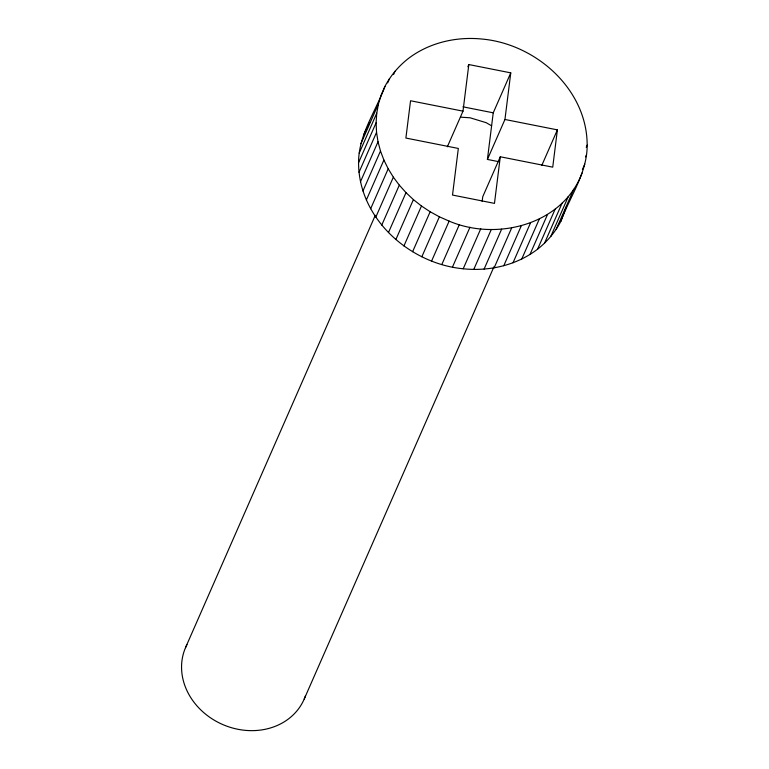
<?xml version="1.0" encoding="UTF-8"?>
<svg xmlns="http://www.w3.org/2000/svg" width="769" height="769" viewBox="0 0 769 769"><rect width="100%" height="100%" fill="white"/><g stroke="black" fill="none" stroke-linecap="round" stroke-linejoin="round"><path stroke-width="1.15" d="M358.565 162.73C358.45 135.008 375.705 111.534 384.933 86.426C390.585 75.641 398.582 66.192 408.156 58.675C429.112 42.583 456.478 36.335 482.528 39.094C536.041 44.121 587.141 89.31 587.17 145.13C587.295 172.862 570.021 196.335 560.793 221.434C555.151 232.228 547.134 241.668 537.569 249.185C516.624 265.286 489.257 271.524 463.207 268.775C409.694 263.748 358.594 218.55 358.565 162.73L376.099 122.78L376.752 113.168L378.483 103.767L381.232 94.837L384.933 86.426M447.347 146.792L462.996 111.159L468.821 64.548L510.77 72.863L504.945 119.474L487.411 159.433L498.908 161.711M482.163 201.372L482.749 196.72L500.292 156.77L552.728 167.161L557.39 129.874L504.945 119.474M487.411 159.433L493.237 112.822L510.77 72.863M500.292 156.77L494.467 203.381L452.508 195.057L458.334 148.446L405.888 138.055L410.55 100.758L462.996 111.159M566.57 206.332L560.793 221.434M360.94 143.716L378.483 103.767M387.653 82.889L389.547 78.573M393.565 74.535L394.987 71.296M359.219 153.127L376.752 113.168M359.008 172.294L376.55 132.335L376.099 122.78M360.478 181.724L378.021 141.775L376.55 132.335M362.949 190.991L380.492 151.032L378.021 141.775M366.361 200.007L383.894 160.048L380.492 151.032M370.658 208.735L388.201 168.786L383.894 160.048M185.521 647.652L375.291 215.33M375.81 217.118L393.353 177.168L388.201 168.786M381.77 225.086L399.303 185.137L393.353 177.168M388.46 232.594L406.003 192.635L399.303 185.137M467.869 66.711L468.821 64.548M395.872 239.563L413.405 199.613L406.003 192.635M403.936 245.955L421.47 206.005L413.405 199.613M412.617 251.713L430.15 211.754L421.47 206.005M421.845 256.759L439.378 216.8L430.15 211.754M431.592 261.056L449.134 221.107C496.707 241.485 562.87 224.644 582.037 173.073M441.81 264.536L459.353 224.577M452.451 267.141L469.994 227.182M463.207 268.775L480.74 228.826M473.771 269.419L491.314 229.46M484.095 269.102L501.638 229.143M304.216 699.021L493.996 266.708M494.121 267.872L511.664 227.912M541.751 165.508L557.39 129.874M503.772 265.747L521.305 225.798M513.01 262.787L530.543 222.827M521.757 259.018L539.3 219.059M529.966 254.472L547.509 214.513M537.569 249.185L555.112 209.235M586.218 147.292L587.17 145.13M544.519 243.206L562.052 203.247M585.574 156.914L586.526 154.752M550.739 236.554L568.281 196.604M556.189 229.297L573.722 189.337M582.421 169.545L584.796 164.153M363.689 134.796L369.706 122.454M460.612 117.167L470.051 117.782L486.162 122.684L491.612 125.818M462.928 106.814L493.237 112.822M439.378 216.8L449.134 221.107M305.437 695.897A64.673 55.781 23.7 0 1 222.808 724.571A64.673 55.781 23.7 0 1 186.954 644.624"/></g></svg>
